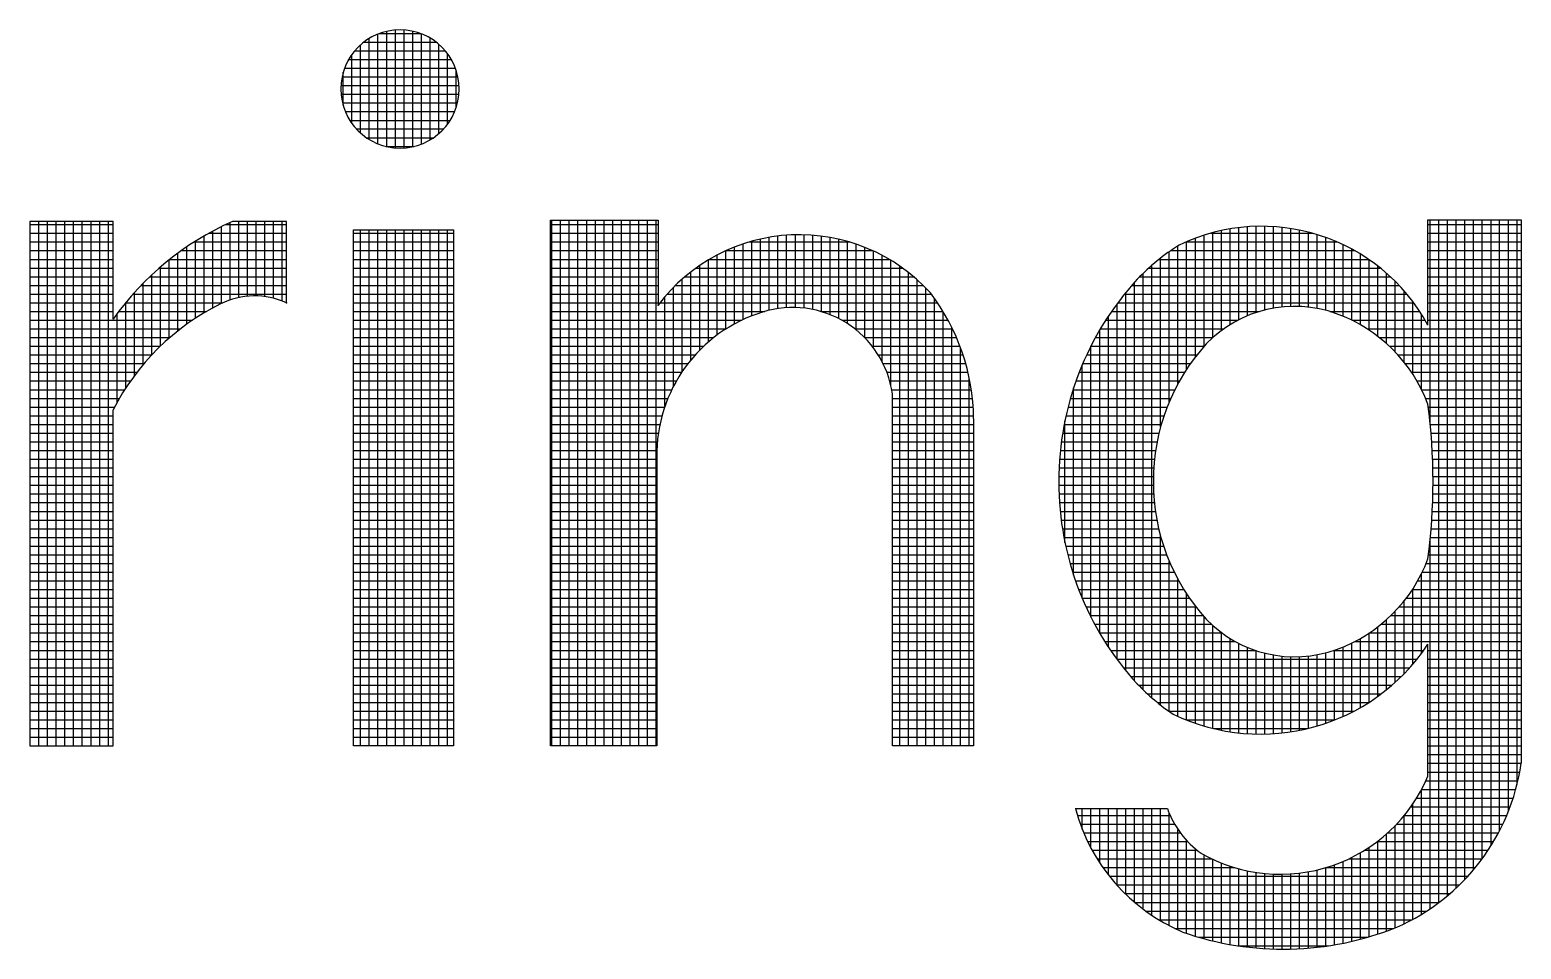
# Model space of a CAD drawing. Header units: inches. Extents: x 1131 to 1972, y 12 to 606.
# Drawn here: x 1861.079 to 1864.057, y 111.971 to 113.808 of the extents above; entities that cross this region are included whole.
import ezdxf

# ---------------------------------------------------------------- set-up
doc = ezdxf.new("R2010")
doc.units = ezdxf.units.IN
doc.header["$MEASUREMENT"] = 0
doc.layers.add('BG ÇÑ±¹Áö¿ª³\xad¹æ±â¼úÁÖ½ÄÈ¸»ç CI', color=7, linetype='Continuous')

msp = doc.modelspace()

# ---------------------------------------------------------------- linework, layer by layer
at = {"layer": 'BG ÇÑ±¹Áö¿ª³\xad¹æ±â¼úÁÖ½ÄÈ¸»ç CI', "color": 7, "linetype": 'Continuous', "lineweight": 25}
for p, q in [((1861.7739, 113.5804), (1861.7739, 113.7999)), ((1861.7771, 113.8011), (1861.8586, 113.8011)), ((1861.7913, 113.575), (1861.7913, 113.8053)), ((1861.8086, 113.5723), (1861.8086, 113.808)), ((1861.826, 113.5722), (1861.826, 113.808)), ((1861.8434, 113.5747), (1861.8434, 113.8055)), ((1861.8607, 113.58), (1861.8607, 113.8003)), ((1861.7392, 113.6019), (1861.7392, 113.7783)), ((1861.7457, 113.7837), (1861.8901, 113.7837)), ((1861.7565, 113.5891), (1861.7565, 113.7912)), ((1861.8781, 113.5884), (1861.8781, 113.7918)), ((1861.8955, 113.601), (1861.8955, 113.7793)), ((1861.7154, 113.749), (1861.9204, 113.749)), ((1861.7218, 113.6213), (1861.7218, 113.759)), ((1861.7275, 113.7663), (1861.9082, 113.7663)), ((1861.9128, 113.6198), (1861.9128, 113.7605)), ((1861.7022, 113.7143), (1861.9336, 113.7143)), ((1861.7044, 113.6569), (1861.7044, 113.7234)), ((1861.7072, 113.7316), (1861.9285, 113.7316)), ((1861.9302, 113.6534), (1861.9302, 113.7269)), ((1861.6999, 113.6969), (1861.9359, 113.6969)), ((1861.7001, 113.6795), (1861.9356, 113.6795)), ((1861.703, 113.6622), (1861.9327, 113.6622)), ((1861.7087, 113.6448), (1861.927, 113.6448)), ((1861.7177, 113.6274), (1861.918, 113.6274)), ((1861.7309, 113.6101), (1861.9048, 113.6101)), ((1861.751, 113.5927), (1861.8848, 113.5927)), ((1861.7898, 113.5753), (1861.846, 113.5753)), ((1861.0787, 113.4252), (1861.0787, 112.3777)), ((1861.2452, 113.4252), (1861.0787, 113.4252)), ((1861.0787, 113.4191), (1861.2452, 113.4191)), ((1861.0793, 112.3777), (1861.0793, 113.4252)), ((1861.0967, 112.3777), (1861.0967, 113.4252)), ((1861.1141, 112.3777), (1861.1141, 113.4252)), ((1861.1314, 112.3777), (1861.1314, 113.4252)), ((1861.1488, 112.3777), (1861.1488, 113.4252)), ((1861.1661, 112.3777), (1861.1661, 113.4252)), ((1861.1835, 112.3777), (1861.1835, 113.4252)), ((1861.2009, 112.3777), (1861.2009, 113.4252)), ((1861.2182, 112.3777), (1861.2182, 113.4252)), ((1861.2356, 112.3777), (1861.2356, 113.4252)), ((1861.2452, 113.23), (1861.2452, 113.4252)), ((1861.4613, 113.2614), (1861.4613, 113.415)), ((1861.4697, 113.4191), (1861.5915, 113.4191)), ((1861.4787, 113.2684), (1861.4787, 113.4232)), ((1861.5915, 113.4252), (1861.4831, 113.4252)), ((1861.4961, 113.2731), (1861.4961, 113.4252)), ((1861.5134, 113.2757), (1861.5134, 113.4252)), ((1861.5308, 113.2764), (1861.5308, 113.4252)), ((1861.5482, 113.2751), (1861.5482, 113.4252)), ((1861.5655, 113.2718), (1861.5655, 113.4252)), ((1861.5829, 113.2663), (1861.5829, 113.4252)), ((1861.5915, 113.2627), (1861.5915, 113.4252)), ((1862.1183, 112.3777), (1862.1183, 113.4281)), ((1862.1183, 113.4281), (1862.3332, 113.4281)), ((1862.1183, 113.4191), (1862.3332, 113.4191)), ((1862.1212, 112.3777), (1862.1212, 113.4281)), ((1862.1386, 112.3777), (1862.1386, 113.4281)), ((1862.1559, 112.3777), (1862.1559, 113.4281)), ((1862.1733, 112.3777), (1862.1733, 113.4281)), ((1862.1907, 112.3777), (1862.1907, 113.4281)), ((1862.208, 112.3777), (1862.208, 113.4281)), ((1862.2254, 112.3777), (1862.2254, 113.4281)), ((1862.2427, 112.3777), (1862.2427, 113.4281)), ((1862.2601, 112.3777), (1862.2601, 113.4281)), ((1862.2775, 112.3777), (1862.2775, 113.4281)), ((1862.2948, 112.3777), (1862.2948, 113.4281)), ((1862.3122, 112.3777), (1862.3122, 113.4281)), ((1862.3296, 112.3777), (1862.3296, 113.4281)), ((1862.3332, 113.4281), (1862.3332, 113.258)), ((1863.4756, 113.219), (1863.4756, 113.4104)), ((1863.493, 113.2288), (1863.493, 113.4129)), ((1863.5104, 113.2368), (1863.5104, 113.4146)), ((1863.5277, 113.2433), (1863.5277, 113.4155)), ((1863.5451, 113.2483), (1863.5451, 113.4156)), ((1863.5624, 113.252), (1863.5624, 113.4149)), ((1863.5798, 113.2544), (1863.5798, 113.4134)), ((1863.5972, 113.2555), (1863.5972, 113.4111)), ((1863.8707, 113.2183), (1863.8707, 113.4287)), ((1863.8707, 113.4287), (1864.0569, 113.4287)), ((1863.8707, 113.4191), (1864.0569, 113.4191)), ((1863.875, 113.0222), (1863.875, 113.4287)), ((1863.8924, 112.0641), (1863.8924, 113.4287)), ((1863.9097, 112.0779), (1863.9097, 113.4287)), ((1863.9271, 112.0933), (1863.9271, 113.4287)), ((1863.9445, 112.1105), (1863.9445, 113.4287)), ((1863.9618, 112.1299), (1863.9618, 113.4287)), ((1863.9792, 112.152), (1863.9792, 113.4287)), ((1863.9966, 112.1776), (1863.9966, 113.4287)), ((1864.0139, 112.2081), (1864.0139, 113.4287)), ((1864.0313, 112.2462), (1864.0313, 113.4287)), ((1864.0487, 112.3004), (1864.0487, 113.4287)), ((1864.0569, 113.4287), (1864.0569, 112.3425)), ((1861.0787, 113.4017), (1861.2452, 113.4017)), ((1861.0787, 113.3843), (1861.2452, 113.3843)), ((1861.4068, 113.3843), (1861.5915, 113.3843)), ((1861.4092, 113.2318), (1861.4092, 113.3859)), ((1861.4266, 113.2426), (1861.4266, 113.3964)), ((1861.4359, 113.4017), (1861.5915, 113.4017)), ((1861.444, 113.2525), (1861.444, 113.4061)), ((1861.7249, 113.4086), (1861.9246, 113.4086)), ((1861.7249, 112.3777), (1861.7249, 113.4086)), ((1861.7249, 113.4017), (1861.9246, 113.4017)), ((1861.7249, 113.3843), (1861.9246, 113.3843)), ((1861.7392, 112.3777), (1861.7392, 113.4086)), ((1861.7565, 112.3777), (1861.7565, 113.4086)), ((1861.7739, 112.3777), (1861.7739, 113.4086)), ((1861.7913, 112.3777), (1861.7913, 113.4086)), ((1861.8086, 112.3777), (1861.8086, 113.4086)), ((1861.826, 112.3777), (1861.826, 113.4086)), ((1861.8434, 112.3777), (1861.8434, 113.4086)), ((1861.8607, 112.3777), (1861.8607, 113.4086)), ((1861.8781, 112.3777), (1861.8781, 113.4086)), ((1861.8955, 112.3777), (1861.8955, 113.4086)), ((1861.9128, 112.3777), (1861.9128, 113.4086)), ((1861.9246, 113.4086), (1861.9246, 112.3777)), ((1862.1183, 113.4017), (1862.3332, 113.4017)), ((1862.1183, 113.3843), (1862.3332, 113.3843)), ((1862.5032, 113.2293), (1862.5032, 113.3806)), ((1862.515, 113.3843), (1862.7154, 113.3843)), ((1862.5206, 113.2367), (1862.5206, 113.3859)), ((1862.5379, 113.2428), (1862.5379, 113.3903)), ((1862.5553, 113.2478), (1862.5553, 113.3937)), ((1862.5727, 113.2511), (1862.5727, 113.3963)), ((1862.59, 113.253), (1862.59, 113.398)), ((1862.6074, 113.2533), (1862.6074, 113.3988)), ((1862.6248, 113.2521), (1862.6248, 113.3987)), ((1862.6421, 113.2494), (1862.6421, 113.3978)), ((1862.6595, 113.245), (1862.6595, 113.3961)), ((1862.6769, 113.239), (1862.6769, 113.3934)), ((1862.6942, 113.2311), (1862.6942, 113.3899)), ((1862.7116, 113.2211), (1862.7116, 113.3854)), ((1862.729, 113.2084), (1862.729, 113.38)), ((1863.3876, 113.3843), (1863.6891, 113.3843)), ((1863.3888, 113.1302), (1863.3888, 113.3848)), ((1863.4062, 113.1545), (1863.4062, 113.3918)), ((1863.4235, 113.1756), (1863.4235, 113.3978)), ((1863.4366, 113.4017), (1863.6402, 113.4017)), ((1863.4409, 113.193), (1863.4409, 113.4029)), ((1863.4583, 113.2072), (1863.4583, 113.4071)), ((1863.6145, 113.2554), (1863.6145, 113.4079)), ((1863.6319, 113.2541), (1863.6319, 113.4039)), ((1863.6493, 113.2516), (1863.6493, 113.399)), ((1863.6666, 113.2477), (1863.6666, 113.3933)), ((1863.684, 113.2424), (1863.684, 113.3865)), ((1863.8707, 113.4017), (1864.0569, 113.4017)), ((1863.8707, 113.3843), (1864.0569, 113.3843)), ((1861.0787, 113.367), (1861.2452, 113.367)), ((1861.3745, 113.2068), (1861.3745, 113.3622)), ((1861.3811, 113.367), (1861.5915, 113.367)), ((1861.3919, 113.2199), (1861.3919, 113.3745)), ((1861.7249, 113.367), (1861.9246, 113.367)), ((1862.1183, 113.367), (1862.3332, 113.367)), ((1862.4511, 113.1984), (1862.4511, 113.3584)), ((1862.4685, 113.2103), (1862.4685, 113.3669)), ((1862.4687, 113.367), (1862.7618, 113.367)), ((1862.4858, 113.2206), (1862.4858, 113.3743)), ((1862.7463, 113.1926), (1862.7463, 113.3736)), ((1862.7637, 113.1722), (1862.7637, 113.3661)), ((1862.781, 113.1443), (1862.781, 113.3574)), ((1863.3367, 113.0147), (1863.3367, 113.3519)), ((1863.3541, 113.065), (1863.3541, 113.3648)), ((1863.3571, 113.367), (1863.7241, 113.367)), ((1863.3714, 113.1012), (1863.3714, 113.3765)), ((1863.7014, 113.2358), (1863.7014, 113.3788)), ((1863.7187, 113.228), (1863.7187, 113.3699)), ((1863.7361, 113.2188), (1863.7361, 113.3599)), ((1863.8707, 113.367), (1864.0569, 113.367)), ((1861.0787, 113.3496), (1861.2452, 113.3496)), ((1861.0787, 113.3322), (1861.2452, 113.3322)), ((1861.3372, 113.3322), (1861.5915, 113.3322)), ((1861.3398, 113.1765), (1861.3398, 113.3345)), ((1861.3572, 113.1924), (1861.3572, 113.3489)), ((1861.3581, 113.3496), (1861.5915, 113.3496)), ((1861.7249, 113.3496), (1861.9246, 113.3496)), ((1861.7249, 113.3322), (1861.9246, 113.3322)), ((1862.1183, 113.3496), (1862.3332, 113.3496)), ((1862.1183, 113.3322), (1862.3332, 113.3322)), ((1862.399, 113.149), (1862.399, 113.3248)), ((1862.4089, 113.3322), (1862.8215, 113.3322)), ((1862.4164, 113.1682), (1862.4164, 113.3375)), ((1862.4338, 113.1845), (1862.4338, 113.3486)), ((1862.4354, 113.3496), (1862.795, 113.3496)), ((1862.7984, 113.0965), (1862.7984, 113.3476)), ((1862.8158, 112.3777), (1862.8158, 113.3363)), ((1862.8331, 112.3777), (1862.8331, 113.3235)), ((1863.302, 112.4894), (1863.302, 113.3215)), ((1863.3134, 113.3322), (1863.7754, 113.3322)), ((1863.3193, 112.4734), (1863.3193, 113.3375)), ((1863.3338, 113.3496), (1863.752, 113.3496)), ((1863.7535, 113.208), (1863.7535, 113.3486)), ((1863.7708, 113.1956), (1863.7708, 113.3359)), ((1863.7882, 113.1811), (1863.7882, 113.3215)), ((1863.8707, 113.3496), (1864.0569, 113.3496)), ((1863.8707, 113.3322), (1864.0569, 113.3322)), ((1861.0787, 113.3149), (1861.2452, 113.3149)), ((1861.0787, 113.2975), (1861.2452, 113.2975)), ((1861.3008, 113.2975), (1861.5915, 113.2975)), ((1861.3051, 113.1394), (1861.3051, 113.3019)), ((1861.3182, 113.3149), (1861.5915, 113.3149)), ((1861.3224, 113.1589), (1861.3224, 113.3189)), ((1861.7249, 113.3149), (1861.9246, 113.3149)), ((1861.7249, 113.2975), (1861.9246, 113.2975)), ((1862.1183, 113.3149), (1862.3332, 113.3149)), ((1862.1183, 113.2975), (1862.3332, 113.2975)), ((1862.3643, 113.0965), (1862.3643, 113.294)), ((1862.3678, 113.2975), (1862.8627, 113.2975)), ((1862.3817, 113.1257), (1862.3817, 113.3104)), ((1862.3868, 113.3149), (1862.8437, 113.3149)), ((1862.8505, 112.3777), (1862.8505, 113.3089)), ((1862.8679, 112.3777), (1862.8679, 113.2923)), ((1863.2794, 113.2975), (1863.8131, 113.2975)), ((1863.2846, 112.5075), (1863.2846, 113.3035)), ((1863.2953, 113.3149), (1863.7955, 113.3149)), ((1863.8055, 113.1642), (1863.8055, 113.3052)), ((1863.8707, 113.3149), (1864.0569, 113.3149)), ((1863.8707, 113.2975), (1864.0569, 113.2975)), ((1861.0787, 113.2801), (1861.2452, 113.2801)), ((1861.0787, 113.2628), (1861.2452, 113.2628)), ((1861.2701, 113.2628), (1861.4644, 113.2628)), ((1861.2703, 113.0926), (1861.2703, 113.2631)), ((1861.2848, 113.2801), (1861.5915, 113.2801)), ((1861.2877, 113.1175), (1861.2877, 113.2834)), ((1861.7249, 113.2801), (1861.9246, 113.2801)), ((1861.7249, 113.2628), (1861.9246, 113.2628)), ((1862.1183, 113.2801), (1862.3332, 113.2801)), ((1862.1183, 113.2628), (1862.3332, 113.2628)), ((1862.3369, 113.2628), (1862.8912, 113.2628)), ((1862.3469, 113.056), (1862.3469, 113.2751)), ((1862.3513, 113.2801), (1862.8788, 113.2801)), ((1862.8852, 112.3777), (1862.8852, 113.2714)), ((1863.2499, 112.5501), (1863.2499, 113.2608)), ((1863.2513, 113.2628), (1863.8422, 113.2628)), ((1863.2648, 113.2801), (1863.8285, 113.2801)), ((1863.2672, 112.5278), (1863.2672, 113.2831)), ((1863.8229, 113.1443), (1863.8229, 113.2867)), ((1863.8403, 113.1203), (1863.8403, 113.2654)), ((1863.8707, 113.2801), (1864.0569, 113.2801)), ((1863.8707, 113.2628), (1864.0569, 113.2628)), ((1861.0787, 113.2454), (1861.2452, 113.2454)), ((1861.253, 113.0637), (1861.253, 113.2408)), ((1861.2564, 113.2454), (1861.4314, 113.2454)), ((1861.7249, 113.2454), (1861.9246, 113.2454)), ((1862.1183, 113.2454), (1862.5464, 113.2454)), ((1862.6582, 113.2454), (1862.9023, 113.2454)), ((1862.9026, 112.3777), (1862.9026, 113.245)), ((1863.2325, 112.5749), (1863.2325, 113.236)), ((1863.2389, 113.2454), (1863.5345, 113.2454)), ((1863.6747, 113.2454), (1863.8544, 113.2454)), ((1863.8576, 113.09), (1863.8576, 113.2404)), ((1863.8707, 113.2454), (1864.0569, 113.2454)), ((1861.0787, 113.228), (1861.4036, 113.228)), ((1861.0787, 113.2107), (1861.3795, 113.2107)), ((1861.7249, 113.228), (1861.9246, 113.228)), ((1861.7249, 113.2107), (1861.9246, 113.2107)), ((1862.1183, 113.228), (1862.5005, 113.228)), ((1862.1183, 113.2107), (1862.4691, 113.2107)), ((1862.6999, 113.228), (1862.9123, 113.228)), ((1862.7261, 113.2107), (1862.9212, 113.2107)), ((1862.92, 112.3777), (1862.92, 113.2133)), ((1863.2152, 112.6027), (1863.2152, 113.2082)), ((1863.2166, 113.2107), (1863.4631, 113.2107)), ((1863.2273, 113.228), (1863.4916, 113.228)), ((1863.7186, 113.228), (1863.8652, 113.228)), ((1863.7494, 113.2107), (1864.0569, 113.2107)), ((1863.8707, 113.228), (1864.0569, 113.228)), ((1861.0787, 113.1933), (1861.3582, 113.1933)), ((1861.0787, 113.176), (1861.3392, 113.176)), ((1861.7249, 113.1933), (1861.9246, 113.1933)), ((1861.7249, 113.176), (1861.9246, 113.176)), ((1862.1183, 113.1933), (1862.4445, 113.1933)), ((1862.1183, 113.176), (1862.4243, 113.176)), ((1862.7456, 113.1933), (1862.9292, 113.1933)), ((1862.7608, 113.176), (1862.9362, 113.176)), ((1862.9373, 112.3777), (1862.9373, 113.1729)), ((1863.1975, 113.176), (1863.4238, 113.176)), ((1863.1978, 112.6345), (1863.1978, 113.1765)), ((1863.2067, 113.1933), (1863.4412, 113.1933)), ((1863.7737, 113.1933), (1864.0569, 113.1933)), ((1863.7938, 113.176), (1864.0569, 113.176)), ((1861.0787, 113.1586), (1861.3221, 113.1586)), ((1861.7249, 113.1586), (1861.9246, 113.1586)), ((1862.1183, 113.1586), (1862.4073, 113.1586)), ((1862.7729, 113.1586), (1862.9423, 113.1586)), ((1863.1891, 113.1586), (1863.4093, 113.1586)), ((1863.8108, 113.1586), (1864.0569, 113.1586)), ((1861.0787, 113.1412), (1861.3066, 113.1412)), ((1861.0787, 113.1239), (1861.2926, 113.1239)), ((1861.7249, 113.1412), (1861.9246, 113.1412)), ((1861.7249, 113.1239), (1861.9246, 113.1239)), ((1862.1183, 113.1412), (1862.3928, 113.1412)), ((1862.1183, 113.1239), (1862.3804, 113.1239)), ((1862.7826, 113.1412), (1862.9476, 113.1412)), ((1862.7902, 113.1239), (1862.9521, 113.1239)), ((1862.9547, 112.3777), (1862.9547, 113.1122)), ((1863.1742, 113.1239), (1863.3847, 113.1239)), ((1863.1804, 112.6719), (1863.1804, 113.1391)), ((1863.1813, 113.1412), (1863.3963, 113.1412)), ((1863.8254, 113.1412), (1864.0569, 113.1412)), ((1863.8379, 113.1239), (1864.0569, 113.1239)), ((1861.0787, 113.1065), (1861.2798, 113.1065)), ((1861.0787, 113.0891), (1861.2681, 113.0891)), ((1861.7249, 113.1065), (1861.9246, 113.1065)), ((1861.7249, 113.0891), (1861.9246, 113.0891)), ((1862.1183, 113.1065), (1862.3697, 113.1065)), ((1862.1183, 113.0891), (1862.3606, 113.0891)), ((1862.7959, 113.1065), (1862.9558, 113.1065)), ((1862.7999, 113.0891), (1862.9588, 113.0891)), ((1863.1619, 113.0891), (1863.3652, 113.0891)), ((1863.1631, 112.7183), (1863.1631, 113.0926)), ((1863.1678, 113.1065), (1863.3744, 113.1065)), ((1863.8488, 113.1065), (1864.0569, 113.1065)), ((1863.8581, 113.0891), (1864.0569, 113.0891)), ((1861.0787, 113.0718), (1861.2575, 113.0718)), ((1861.0787, 113.0544), (1861.2479, 113.0544)), ((1861.7249, 113.0718), (1861.9246, 113.0718)), ((1861.7249, 113.0544), (1861.9246, 113.0544)), ((1862.1183, 113.0718), (1862.3529, 113.0718)), ((1862.1183, 113.0544), (1862.3464, 113.0544)), ((1862.8013, 112.3777), (1862.8013, 113.0808)), ((1862.8013, 113.0718), (1862.961, 113.0718)), ((1862.8013, 113.0544), (1862.9625, 113.0544)), ((1863.152, 113.0544), (1863.3498, 113.0544)), ((1863.1567, 113.0718), (1863.357, 113.0718)), ((1863.866, 113.0718), (1864.0569, 113.0718)), ((1863.8714, 113.0544), (1864.0569, 113.0544)), ((1861.0787, 113.037), (1861.2452, 113.037)), ((1861.2452, 112.3777), (1861.2452, 113.0491)), ((1861.7249, 113.037), (1861.9246, 113.037)), ((1862.1183, 113.037), (1862.3411, 113.037)), ((1862.8013, 113.037), (1862.9632, 113.037)), ((1862.9633, 113.0312), (1862.9633, 112.3777)), ((1863.1457, 112.7839), (1863.1457, 113.0271)), ((1863.1478, 113.037), (1863.3435, 113.037)), ((1863.8734, 113.037), (1864.0569, 113.037)), ((1861.0787, 113.0197), (1861.2452, 113.0197)), ((1861.0787, 113.0023), (1861.2452, 113.0023)), ((1861.7249, 113.0197), (1861.9246, 113.0197)), ((1861.7249, 113.0023), (1861.9246, 113.0023)), ((1862.1183, 113.0197), (1862.337, 113.0197)), ((1862.1183, 113.0023), (1862.3339, 113.0023)), ((1862.8013, 113.0197), (1862.9633, 113.0197)), ((1862.8013, 113.0023), (1862.9633, 113.0023)), ((1863.1412, 113.0023), (1863.3335, 113.0023)), ((1863.1442, 113.0197), (1863.3381, 113.0197)), ((1863.8752, 113.0197), (1864.0569, 113.0197)), ((1863.8768, 113.0023), (1864.0569, 113.0023)), ((1861.0787, 112.9849), (1861.2452, 112.9849)), ((1861.0787, 112.9676), (1861.2452, 112.9676)), ((1861.7249, 112.9849), (1861.9246, 112.9849)), ((1861.7249, 112.9676), (1861.9246, 112.9676)), ((1862.1183, 112.9849), (1862.3319, 112.9849)), ((1862.1183, 112.9676), (1862.3309, 112.9676)), ((1862.8013, 112.9849), (1862.9633, 112.9849)), ((1862.8013, 112.9676), (1862.9633, 112.9676)), ((1863.1367, 112.9676), (1863.3268, 112.9676)), ((1863.1387, 112.9849), (1863.3298, 112.9849)), ((1863.8781, 112.9849), (1864.0569, 112.9849)), ((1863.8791, 112.9676), (1864.0569, 112.9676)), ((1861.0787, 112.9502), (1861.2452, 112.9502)), ((1861.0787, 112.9329), (1861.2452, 112.9329)), ((1861.7249, 112.9502), (1861.9246, 112.9502)), ((1861.7249, 112.9329), (1861.9246, 112.9329)), ((1862.1183, 112.9502), (1862.3309, 112.9502)), ((1862.1183, 112.9329), (1862.3309, 112.9329)), ((1862.3309, 112.9537), (1862.3309, 112.3777)), ((1862.8013, 112.9502), (1862.9633, 112.9502)), ((1862.8013, 112.9329), (1862.9633, 112.9329)), ((1863.1342, 112.9329), (1863.3232, 112.9329)), ((1863.1352, 112.9502), (1863.3246, 112.9502)), ((1863.8799, 112.9502), (1864.0569, 112.9502)), ((1863.8804, 112.9329), (1864.0569, 112.9329)), ((1861.0787, 112.9155), (1861.2452, 112.9155)), ((1861.7249, 112.9155), (1861.9246, 112.9155)), ((1862.1183, 112.9155), (1862.3309, 112.9155)), ((1862.8013, 112.9155), (1862.9633, 112.9155)), ((1863.1338, 112.9155), (1863.3225, 112.9155)), ((1863.8807, 112.9155), (1864.0569, 112.9155)), ((1861.0787, 112.8981), (1861.2452, 112.8981)), ((1861.0787, 112.8808), (1861.2452, 112.8808)), ((1861.7249, 112.8981), (1861.9246, 112.8981)), ((1861.7249, 112.8808), (1861.9246, 112.8808)), ((1862.1183, 112.8981), (1862.3309, 112.8981)), ((1862.1183, 112.8808), (1862.3309, 112.8808)), ((1862.8013, 112.8981), (1862.9633, 112.8981)), ((1862.8013, 112.8808), (1862.9633, 112.8808)), ((1863.1337, 112.8981), (1863.3225, 112.8981)), ((1863.1341, 112.8808), (1863.3231, 112.8808)), ((1863.8805, 112.8808), (1864.0569, 112.8808)), ((1863.8807, 112.8981), (1864.0569, 112.8981)), ((1861.0787, 112.8634), (1861.2452, 112.8634)), ((1861.0787, 112.846), (1861.2452, 112.846)), ((1861.7249, 112.8634), (1861.9246, 112.8634)), ((1861.7249, 112.846), (1861.9246, 112.846)), ((1862.1183, 112.8634), (1862.3309, 112.8634)), ((1862.1183, 112.846), (1862.3309, 112.846)), ((1862.8013, 112.8634), (1862.9633, 112.8634)), ((1862.8013, 112.846), (1862.9633, 112.846)), ((1863.135, 112.8634), (1863.3244, 112.8634)), ((1863.1364, 112.846), (1863.3264, 112.846)), ((1863.8792, 112.846), (1864.0569, 112.846)), ((1863.88, 112.8634), (1864.0569, 112.8634)), ((1861.0787, 112.8287), (1861.2452, 112.8287)), ((1861.7249, 112.8287), (1861.9246, 112.8287)), ((1862.1183, 112.8287), (1862.3309, 112.8287)), ((1862.8013, 112.8287), (1862.9633, 112.8287)), ((1863.1383, 112.8287), (1863.3293, 112.8287)), ((1863.8783, 112.8287), (1864.0569, 112.8287)), ((1861.0787, 112.8113), (1861.2452, 112.8113)), ((1861.0787, 112.7939), (1861.2452, 112.7939)), ((1861.7249, 112.8113), (1861.9246, 112.8113)), ((1861.7249, 112.7939), (1861.9246, 112.7939)), ((1862.1183, 112.8113), (1862.3309, 112.8113)), ((1862.1183, 112.7939), (1862.3309, 112.7939)), ((1862.8013, 112.8113), (1862.9633, 112.8113)), ((1862.8013, 112.7939), (1862.9633, 112.7939)), ((1863.1408, 112.8113), (1863.3329, 112.8113)), ((1863.1437, 112.7939), (1863.3373, 112.7939)), ((1863.3367, 112.459), (1863.3367, 112.7962)), ((1863.875, 112.0518), (1863.875, 112.7888)), ((1863.8755, 112.7939), (1864.0569, 112.7939)), ((1863.877, 112.8113), (1864.0569, 112.8113)), ((1861.0787, 112.7766), (1861.2452, 112.7766)), ((1861.0787, 112.7592), (1861.2452, 112.7592)), ((1861.7249, 112.7766), (1861.9246, 112.7766)), ((1861.7249, 112.7592), (1861.9246, 112.7592)), ((1862.1183, 112.7766), (1862.3309, 112.7766)), ((1862.1183, 112.7592), (1862.3309, 112.7592)), ((1862.8013, 112.7766), (1862.9633, 112.7766)), ((1862.8013, 112.7592), (1862.9633, 112.7592)), ((1863.1472, 112.7766), (1863.3426, 112.7766)), ((1863.1513, 112.7592), (1863.3487, 112.7592)), ((1863.8717, 112.7592), (1864.0569, 112.7592)), ((1863.8737, 112.7766), (1864.0569, 112.7766)), ((1861.0787, 112.7418), (1861.2452, 112.7418)), ((1861.0787, 112.7245), (1861.2452, 112.7245)), ((1861.7249, 112.7418), (1861.9246, 112.7418)), ((1861.7249, 112.7245), (1861.9246, 112.7245)), ((1862.1183, 112.7418), (1862.3309, 112.7418)), ((1862.1183, 112.7245), (1862.3309, 112.7245)), ((1862.8013, 112.7418), (1862.9633, 112.7418)), ((1862.8013, 112.7245), (1862.9633, 112.7245)), ((1863.1559, 112.7418), (1863.3558, 112.7418)), ((1863.1611, 112.7245), (1863.3638, 112.7245)), ((1863.3541, 112.4461), (1863.3541, 112.7459)), ((1863.8594, 112.7245), (1864.0569, 112.7245)), ((1863.8671, 112.7418), (1864.0569, 112.7418)), ((1861.0787, 112.7071), (1861.2452, 112.7071)), ((1861.7249, 112.7071), (1861.9246, 112.7071)), ((1862.1183, 112.7071), (1862.3309, 112.7071)), ((1862.8013, 112.7071), (1862.9633, 112.7071)), ((1863.1668, 112.7071), (1863.3729, 112.7071)), ((1863.3714, 112.4362), (1863.3714, 112.7098)), ((1863.8503, 112.7071), (1864.0569, 112.7071)), ((1863.8576, 112.5618), (1863.8576, 112.7209)), ((1861.0787, 112.6897), (1861.2452, 112.6897)), ((1861.0787, 112.6724), (1861.2452, 112.6724)), ((1861.7249, 112.6897), (1861.9246, 112.6897)), ((1861.7249, 112.6724), (1861.9246, 112.6724)), ((1862.1183, 112.6897), (1862.3309, 112.6897)), ((1862.1183, 112.6724), (1862.3309, 112.6724)), ((1862.8013, 112.6897), (1862.9633, 112.6897)), ((1862.8013, 112.6724), (1862.9633, 112.6724)), ((1863.1732, 112.6897), (1863.3831, 112.6897)), ((1863.1802, 112.6724), (1863.3945, 112.6724)), ((1863.3888, 112.4289), (1863.3888, 112.6808)), ((1863.8229, 112.5212), (1863.8229, 112.6666)), ((1863.8274, 112.6724), (1864.0569, 112.6724)), ((1863.8397, 112.6897), (1864.0569, 112.6897)), ((1863.8403, 112.5401), (1863.8403, 112.6906)), ((1861.0787, 112.655), (1861.2452, 112.655)), ((1861.0787, 112.6377), (1861.2452, 112.6377)), ((1861.7249, 112.655), (1861.9246, 112.655)), ((1861.7249, 112.6377), (1861.9246, 112.6377)), ((1862.1183, 112.655), (1862.3309, 112.655)), ((1862.1183, 112.6377), (1862.3309, 112.6377)), ((1862.8013, 112.655), (1862.9633, 112.655)), ((1862.8013, 112.6377), (1862.9633, 112.6377)), ((1863.1879, 112.655), (1863.4072, 112.655)), ((1863.1962, 112.6377), (1863.4215, 112.6377)), ((1863.4062, 112.4225), (1863.4062, 112.6564)), ((1863.4235, 112.417), (1863.4235, 112.6353)), ((1863.7966, 112.6377), (1864.0569, 112.6377)), ((1863.8055, 112.5045), (1863.8055, 112.6467)), ((1863.8132, 112.655), (1864.0569, 112.655)), ((1861.0787, 112.6203), (1861.2452, 112.6203)), ((1861.7249, 112.6203), (1861.9246, 112.6203)), ((1862.1183, 112.6203), (1862.3309, 112.6203)), ((1862.8013, 112.6203), (1862.9633, 112.6203)), ((1863.2052, 112.6203), (1863.4383, 112.6203)), ((1863.4409, 112.4123), (1863.4409, 112.6179)), ((1863.7708, 112.4765), (1863.7708, 112.6154)), ((1863.777, 112.6203), (1864.0569, 112.6203)), ((1863.7882, 112.4897), (1863.7882, 112.6298)), ((1861.0787, 112.6029), (1861.2452, 112.6029)), ((1861.0787, 112.5856), (1861.2452, 112.5856)), ((1861.7249, 112.6029), (1861.9246, 112.6029)), ((1861.7249, 112.5856), (1861.9246, 112.5856)), ((1862.1183, 112.6029), (1862.3309, 112.6029)), ((1862.1183, 112.5856), (1862.3309, 112.5856)), ((1862.8013, 112.6029), (1862.9633, 112.6029)), ((1862.8013, 112.5856), (1862.9633, 112.5856)), ((1863.215, 112.6029), (1863.4593, 112.6029)), ((1863.2256, 112.5856), (1863.4865, 112.5856)), ((1863.4583, 112.4085), (1863.4583, 112.6037)), ((1863.4756, 112.4054), (1863.4756, 112.5919)), ((1863.493, 112.4031), (1863.493, 112.5821)), ((1863.7187, 112.4447), (1863.7187, 112.5829)), ((1863.7239, 112.5856), (1864.0569, 112.5856)), ((1863.7361, 112.4541), (1863.7361, 112.5922)), ((1863.7535, 112.6029), (1864.0569, 112.6029)), ((1863.7535, 112.4646), (1863.7535, 112.6029)), ((1863.8707, 112.3168), (1863.8707, 112.5803)), ((1861.0787, 112.5682), (1861.2452, 112.5682)), ((1861.0787, 112.5508), (1861.2452, 112.5508)), ((1861.7249, 112.5682), (1861.9246, 112.5682)), ((1861.7249, 112.5508), (1861.9246, 112.5508)), ((1862.1183, 112.5682), (1862.3309, 112.5682)), ((1862.1183, 112.5508), (1862.3309, 112.5508)), ((1862.8013, 112.5682), (1862.9633, 112.5682)), ((1862.8013, 112.5508), (1862.9633, 112.5508)), ((1863.237, 112.5682), (1863.526, 112.5682)), ((1863.2494, 112.5508), (1863.8492, 112.5508)), ((1863.5104, 112.4016), (1863.5104, 112.5741)), ((1863.5277, 112.4009), (1863.5277, 112.5676)), ((1863.5451, 112.4009), (1863.5451, 112.5626)), ((1863.5624, 112.4016), (1863.5624, 112.5589)), ((1863.5798, 112.4032), (1863.5798, 112.5565)), ((1863.5972, 112.4054), (1863.5972, 112.5554)), ((1863.6145, 112.4085), (1863.6145, 112.5555)), ((1863.6319, 112.4123), (1863.6319, 112.5568)), ((1863.6493, 112.417), (1863.6493, 112.5594)), ((1863.6666, 112.4225), (1863.6666, 112.5632)), ((1863.6832, 112.5682), (1863.8624, 112.5682)), ((1863.684, 112.429), (1863.684, 112.5685)), ((1863.7014, 112.4363), (1863.7014, 112.5751)), ((1863.8707, 112.5682), (1864.0569, 112.5682)), ((1863.8707, 112.5508), (1864.0569, 112.5508)), ((1861.0787, 112.5335), (1861.2452, 112.5335)), ((1861.0787, 112.5161), (1861.2452, 112.5161)), ((1861.7249, 112.5335), (1861.9246, 112.5335)), ((1861.7249, 112.5161), (1861.9246, 112.5161)), ((1862.1183, 112.5335), (1862.3309, 112.5335)), ((1862.1183, 112.5161), (1862.3309, 112.5161)), ((1862.8013, 112.5335), (1862.9633, 112.5335)), ((1862.8013, 112.5161), (1862.9633, 112.5161)), ((1863.2627, 112.5335), (1863.8344, 112.5335)), ((1863.277, 112.5161), (1863.8178, 112.5161)), ((1863.8707, 112.5335), (1864.0569, 112.5335)), ((1863.8707, 112.5161), (1864.0569, 112.5161)), ((1861.0787, 112.4987), (1861.2452, 112.4987)), ((1861.7249, 112.4987), (1861.9246, 112.4987)), ((1862.1183, 112.4987), (1862.3309, 112.4987)), ((1862.8013, 112.4987), (1862.9633, 112.4987)), ((1863.2927, 112.4987), (1863.799, 112.4987)), ((1863.8707, 112.4987), (1864.0569, 112.4987)), ((1861.0787, 112.4814), (1861.2452, 112.4814)), ((1861.0787, 112.464), (1861.2452, 112.464)), ((1861.7249, 112.4814), (1861.9246, 112.4814)), ((1861.7249, 112.464), (1861.9246, 112.464)), ((1862.1183, 112.4814), (1862.3309, 112.4814)), ((1862.1183, 112.464), (1862.3309, 112.464)), ((1862.8013, 112.4814), (1862.9633, 112.4814)), ((1862.8013, 112.464), (1862.9633, 112.464)), ((1863.3105, 112.4814), (1863.7775, 112.4814)), ((1863.3305, 112.464), (1863.7525, 112.464)), ((1863.8707, 112.4814), (1864.0569, 112.4814)), ((1863.8707, 112.464), (1864.0569, 112.464)), ((1861.0787, 112.4466), (1861.2452, 112.4466)), ((1861.0787, 112.4293), (1861.2452, 112.4293)), ((1861.7249, 112.4466), (1861.9246, 112.4466)), ((1861.7249, 112.4293), (1861.9246, 112.4293)), ((1862.1183, 112.4466), (1862.3309, 112.4466)), ((1862.1183, 112.4293), (1862.3309, 112.4293)), ((1862.8013, 112.4466), (1862.9633, 112.4466)), ((1862.8013, 112.4293), (1862.9633, 112.4293)), ((1863.3533, 112.4466), (1863.7226, 112.4466)), ((1863.3878, 112.4293), (1863.6848, 112.4293)), ((1863.8707, 112.4466), (1864.0569, 112.4466)), ((1863.8707, 112.4293), (1864.0569, 112.4293)), ((1861.0787, 112.4119), (1861.2452, 112.4119)), ((1861.7249, 112.4119), (1861.9246, 112.4119)), ((1862.1183, 112.4119), (1862.3309, 112.4119)), ((1862.8013, 112.4119), (1862.9633, 112.4119)), ((1863.4425, 112.4119), (1863.6301, 112.4119)), ((1863.8707, 112.4119), (1864.0569, 112.4119)), ((1861.0787, 112.3946), (1861.2452, 112.3946)), ((1861.0787, 112.3777), (1861.2452, 112.3777)), ((1861.7249, 112.3946), (1861.9246, 112.3946)), ((1861.9246, 112.3777), (1861.7249, 112.3777)), ((1862.1183, 112.3946), (1862.3309, 112.3946)), ((1862.3309, 112.3777), (1862.1183, 112.3777)), ((1862.8013, 112.3946), (1862.9633, 112.3946)), ((1862.9633, 112.3777), (1862.8013, 112.3777)), ((1863.8707, 112.3946), (1864.0569, 112.3946)), ((1863.8707, 112.3772), (1864.0569, 112.3772)), ((1863.8707, 112.3598), (1864.0569, 112.3598)), ((1863.8707, 112.3425), (1864.0569, 112.3425)), ((1863.8667, 112.3077), (1864.0504, 112.3077)), ((1863.8707, 112.3251), (1864.054, 112.3251)), ((1863.8576, 112.0406), (1863.8576, 112.2894)), ((1863.8581, 112.2904), (1864.046, 112.2904)), ((1863.1665, 112.2522), (1863.3504, 112.2522)), ((1863.1804, 112.2103), (1863.1804, 112.2522)), ((1863.1978, 112.1729), (1863.1978, 112.2522)), ((1863.2152, 112.1436), (1863.2152, 112.2522)), ((1863.2325, 112.1194), (1863.2325, 112.2522)), ((1863.2499, 112.0987), (1863.2499, 112.2522)), ((1863.2672, 112.0807), (1863.2672, 112.2522)), ((1863.2846, 112.0649), (1863.2846, 112.2522)), ((1863.302, 112.0509), (1863.302, 112.2522)), ((1863.3193, 112.0386), (1863.3193, 112.2522)), ((1863.3367, 112.0276), (1863.3367, 112.2522)), ((1863.8367, 112.2556), (1864.0349, 112.2556)), ((1863.8403, 112.0306), (1863.8403, 112.2608)), ((1863.8482, 112.273), (1864.0409, 112.273)), ((1863.1705, 112.2383), (1863.356, 112.2383)), ((1863.1764, 112.2209), (1863.3648, 112.2209)), ((1863.3541, 112.0179), (1863.3541, 112.2427)), ((1863.8055, 112.0138), (1863.8055, 112.2181)), ((1863.8082, 112.2209), (1864.0203, 112.2209)), ((1863.8229, 112.0217), (1863.8229, 112.2376)), ((1863.8235, 112.2383), (1864.028, 112.2383)), ((1863.1832, 112.2035), (1863.3762, 112.2035)), ((1863.3714, 112.0094), (1863.3714, 112.2103)), ((1863.7882, 112.0072), (1863.7882, 112.2015)), ((1863.7905, 112.2035), (1864.0115, 112.2035)), ((1863.191, 112.1862), (1863.3907, 112.1862)), ((1863.2, 112.1688), (1863.4096, 112.1688)), ((1863.3888, 112.0025), (1863.3888, 112.1882)), ((1863.4062, 111.997), (1863.4062, 112.1716)), ((1863.4235, 111.992), (1863.4235, 112.1595)), ((1863.7361, 111.991), (1863.7361, 112.1639)), ((1863.7443, 112.1688), (1863.9909, 112.1688)), ((1863.7535, 111.9958), (1863.7535, 112.1747)), ((1863.7696, 112.1862), (1864.0018, 112.1862)), ((1863.7708, 112.0012), (1863.7708, 112.1871)), ((1863.2102, 112.1514), (1863.4394, 112.1514)), ((1863.2216, 112.1341), (1863.4849, 112.1341)), ((1863.4409, 111.9876), (1863.4409, 112.1508)), ((1863.4583, 111.9837), (1863.4583, 112.1433)), ((1863.4756, 111.9804), (1863.4756, 112.137)), ((1863.493, 111.9775), (1863.493, 112.1318)), ((1863.6493, 111.9748), (1863.6493, 112.1294)), ((1863.6666, 111.977), (1863.6666, 112.134)), ((1863.667, 112.1341), (1863.9653, 112.1341)), ((1863.684, 111.9797), (1863.684, 112.1397)), ((1863.7014, 111.9829), (1863.7014, 112.1465)), ((1863.7124, 112.1514), (1863.9788, 112.1514)), ((1863.7187, 111.9867), (1863.7187, 112.1545)), ((1863.2346, 112.1167), (1863.9502, 112.1167)), ((1863.2493, 112.0994), (1863.9334, 112.0994)), ((1863.5104, 111.9752), (1863.5104, 112.1276)), ((1863.5277, 111.9734), (1863.5277, 112.1245)), ((1863.5451, 111.9721), (1863.5451, 112.1223)), ((1863.5624, 111.9713), (1863.5624, 112.1211)), ((1863.5798, 111.971), (1863.5798, 112.1209)), ((1863.5972, 111.9712), (1863.5972, 112.1216)), ((1863.6145, 111.9719), (1863.6145, 112.1232)), ((1863.6319, 111.9731), (1863.6319, 112.1258)), ((1863.2659, 112.082), (1863.9145, 112.082)), ((1863.2849, 112.0646), (1863.893, 112.0646)), ((1863.3069, 112.0473), (1863.8682, 112.0473)), ((1863.3329, 112.0299), (1863.8389, 112.0299)), ((1863.3649, 112.0125), (1863.8023, 112.0125)), ((1863.4123, 111.9952), (1863.7512, 111.9952)), ((1863.4912, 111.9778), (1863.6723, 111.9778))]:
    msp.add_line(p, q, dxfattribs=at)
for centre, radius, start, end in [((1861.8179, 113.6901), 0.1182, 0, 180), ((1861.8179, 113.6901), 0.1182, 180, 0), ((1861.716, 112.8988), 0.5756, 113.87, 144.8809), ((1863.5384, 113.0373), 0.3784, 28.5804, 115.7552), ((1862.6152, 113.0461), 0.3527, 42.0809, 143.0927), ((1863.6046, 113.0104), 0.4341, 122.0981, 136.3991), ((1863.726, 112.9085), 0.5923, 137.3627, 180.2938), ((1861.671, 112.8317), 0.4781, 116.2531, 152.9592), ((1861.5279, 113.1218), 0.1547, 65.7198, 116.2531), ((1862.5428, 113.0273), 0.4206, 0.5372, 37.3719), ((1862.6282, 112.9594), 0.2974, 106.8512, 181.1019), ((1862.6023, 113.0524), 0.201, 8.1307, 107.4625), ((1863.6046, 113.0104), 0.2453, 70.0414, 136.0456), ((1863.5839, 112.9533), 0.306, 20.4054, 70.0414), ((1863.726, 112.9085), 0.4035, 137.5987, 180.4312), ((1862.6882, 112.9055), 1.1926, 352.5544, 7.4456), ((1863.726, 112.9024), 0.5923, 179.7062, 222.6373), ((1863.726, 112.9024), 0.4035, 179.5688, 222.4013), ((1863.5839, 112.8576), 0.306, 289.9586, 339.5946), ((1863.6046, 112.8006), 0.2453, 223.9544, 289.9586), ((1863.5363, 112.802), 0.4012, 244.2448, 326.4501), ((1863.6046, 112.8006), 0.4341, 223.6009, 236.016), ((1863.6381, 112.4022), 0.423, 293.7213, 351.8815), ((1863.5759, 112.4405), 0.3197, 240.2936, 337.2308), ((1863.5267, 112.3483), 0.3727, 194.9372, 247.0058), ((1863.525, 112.3134), 0.185, 199.309, 234.4815), ((1863.5818, 112.577), 0.606, 250.6586, 291.9444)]:
    msp.add_arc(centre, radius, start, end, dxfattribs=at)
for p in [(1861.5915, 113.2628), (1862.3332, 113.258)]:
    msp.add_point(p, dxfattribs=at)

doc.saveas('drawing.dxf')
